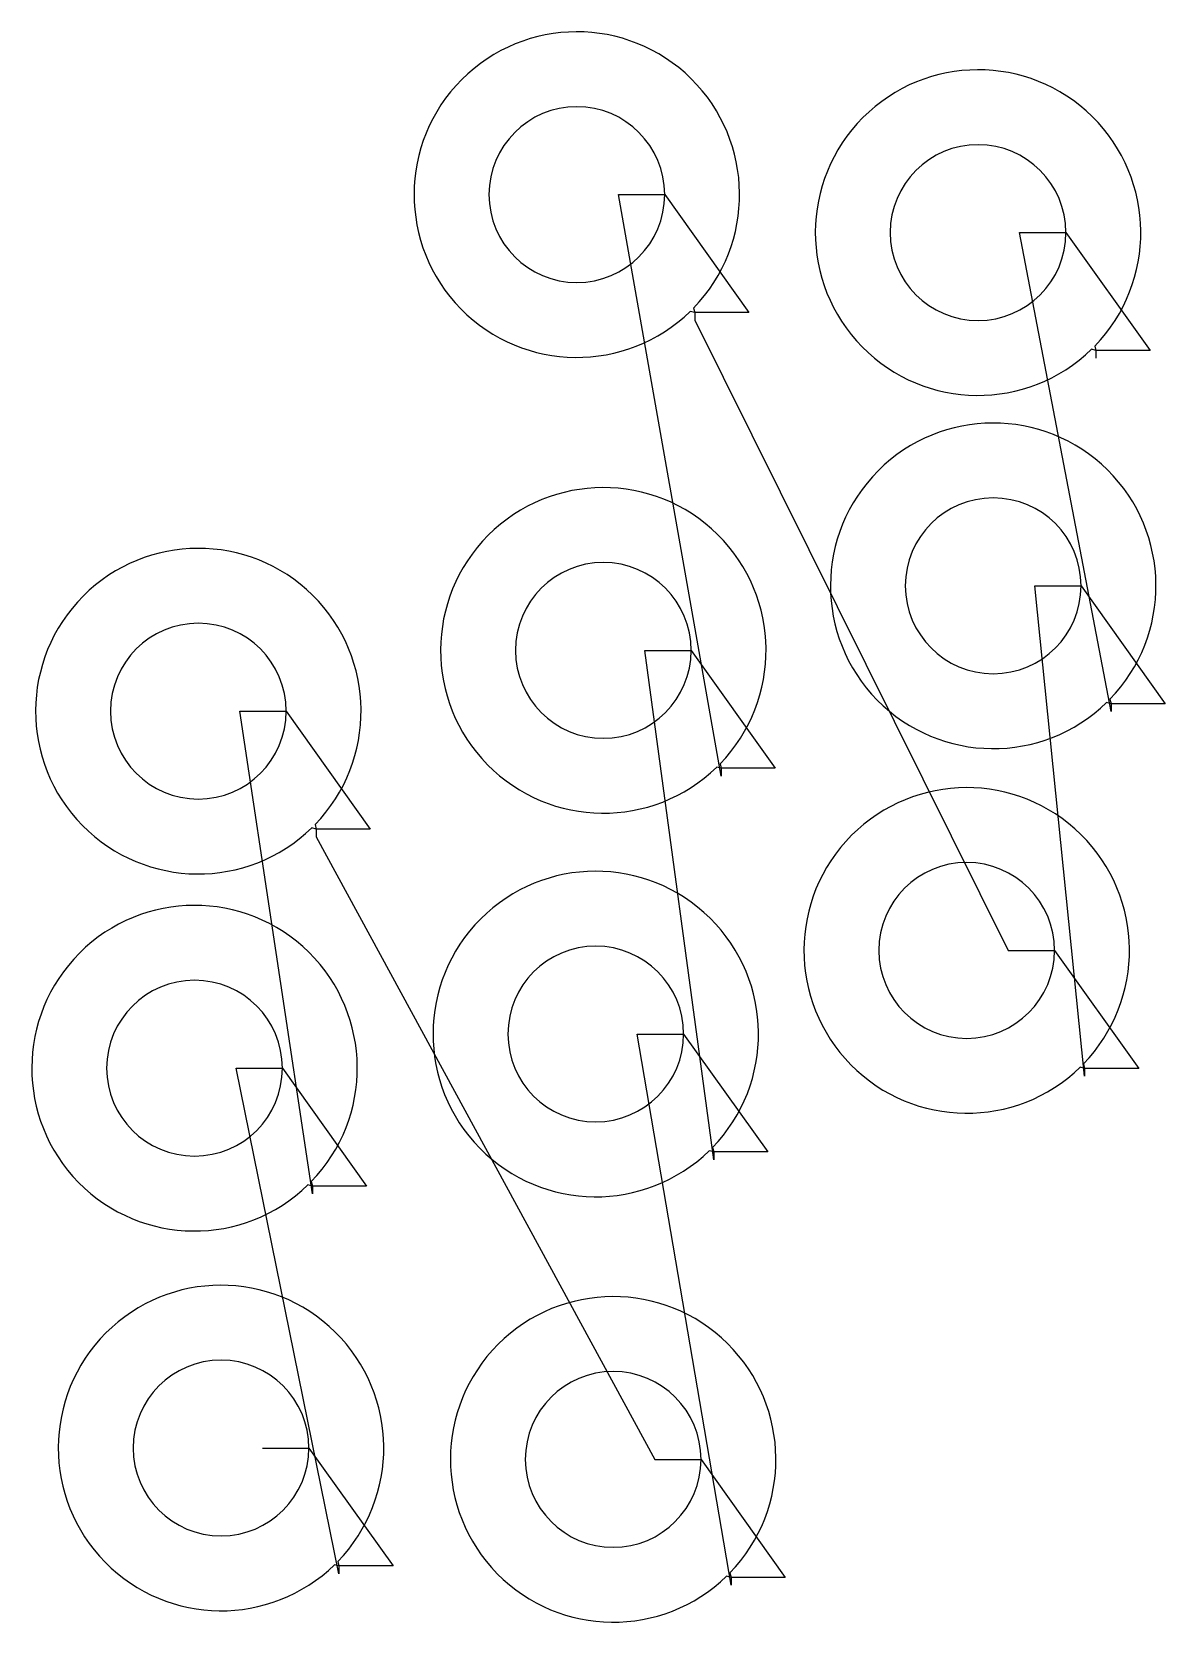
# Model space of a CAD drawing. Header units: metres. Extents: x 85 to 818, y 357 to 1386.
import ezdxf

# ---------------------------------------------------------------- set-up
doc = ezdxf.new("R2010")
doc.units = ezdxf.units.M

msp = doc.modelspace()

# ---------------------------------------------------------------- linework, layer by layer
at = {"layer": 'TOOL_0'}
for p, q in [((530.657, 904.254), (464.085, 1280.358)), ((464.085, 1280.358), (494.085, 1280.358)), ((494.085, 1280.358), (548.513, 1204.069)), ((782.916, 946.019), (723.69, 1255.79)), ((723.69, 1255.79), (753.69, 1255.79)), ((753.69, 1255.79), (808.119, 1179.501)), ((513.513, 1204.069), (510.613, 1204.846)), ((512.734, 1206.967), (513.513, 1204.069)), ((548.513, 1204.069), (513.513, 1204.069)), ((513.513, 1204.069), (513.513, 1199.069)), ((513.513, 1199.069), (716.343, 791.457)), ((773.119, 1179.501), (770.219, 1180.278)), ((772.34, 1182.399), (773.119, 1179.501)), ((808.119, 1179.501), (773.119, 1179.501)), ((773.119, 1179.501), (773.119, 1174.501)), ((765.772, 710.167), (733.487, 1027.309)), ((733.487, 1027.309), (763.487, 1027.309)), ((763.487, 1027.309), (817.916, 951.019)), ((525.759, 656.118), (481.228, 985.543)), ((481.228, 985.543), (511.228, 985.543)), ((511.228, 985.543), (565.657, 909.254)), ((782.916, 951.019), (780.016, 951.796)), ((782.137, 953.917), (782.916, 951.019)), ((817.916, 951.019), (782.916, 951.019)), ((782.916, 951.019), (782.916, 946.019)), ((266.153, 634.007), (219.173, 946.235)), ((219.173, 946.235), (249.173, 946.235)), ((249.173, 946.235), (303.602, 869.945)), ((530.657, 909.254), (527.757, 910.031)), ((529.878, 912.152), (530.657, 909.254)), ((565.657, 909.254), (530.657, 909.254)), ((530.657, 909.254), (530.657, 904.254)), ((268.602, 869.945), (265.702, 870.722)), ((267.823, 872.843), (268.602, 869.945)), ((303.602, 869.945), (268.602, 869.945)), ((268.602, 869.945), (268.602, 864.945)), ((268.602, 864.945), (487.596, 462.247)), ((716.343, 791.457), (746.343, 791.457)), ((746.343, 791.457), (800.772, 715.167)), ((537.025, 380.957), (476.33, 737.407)), ((476.33, 737.407), (506.33, 737.407)), ((506.33, 737.407), (560.759, 661.118)), ((283.297, 388.327), (216.724, 715.296)), ((216.724, 715.296), (246.724, 715.296)), ((246.724, 715.296), (301.153, 639.007)), ((765.772, 715.167), (762.872, 715.944)), ((764.993, 718.065), (765.772, 715.167)), ((800.772, 715.167), (765.772, 715.167)), ((765.772, 715.167), (765.772, 710.167)), ((525.759, 661.118), (522.859, 661.895)), ((524.98, 664.016), (525.759, 661.118)), ((560.759, 661.118), (525.759, 661.118)), ((525.759, 661.118), (525.759, 656.118)), ((266.153, 639.007), (263.253, 639.784)), ((265.374, 641.905), (266.153, 639.007)), ((301.153, 639.007), (266.153, 639.007)), ((266.153, 639.007), (266.153, 634.007)), ((233.868, 469.617), (263.868, 469.617)), ((263.868, 469.617), (318.297, 393.327)), ((487.596, 462.247), (517.596, 462.247)), ((517.596, 462.247), (572.025, 385.957)), ((283.297, 393.327), (280.397, 394.104)), ((282.518, 396.225), (283.297, 393.327)), ((318.297, 393.327), (283.297, 393.327)), ((283.297, 393.327), (283.297, 388.327)), ((537.025, 385.957), (534.125, 386.734)), ((536.246, 388.855), (537.025, 385.957)), ((572.025, 385.957), (537.025, 385.957)), ((537.025, 385.957), (537.025, 380.957))]:
    msp.add_line(p, q, dxfattribs=at)
for centre, radius, start, end in [((437.224, 1280.358), 105.3, 315.815317, 134.999615), ((696.83, 1255.79), 105.3, 315.815317, 134.999615), ((437.224, 1280.358), 105.3, 134.999615, 314.183144), ((437.225, 1280.358), 56.86, 0, 180), ((696.83, 1255.79), 105.3, 134.999615, 314.183144), ((696.83, 1255.79), 56.86, 0, 180), ((437.225, 1280.358), 56.86, 180, 0), ((696.83, 1255.79), 56.86, 180, 0), ((706.627, 1027.308), 105.3, 315.815317, 134.999615), ((706.627, 1027.308), 105.3, 134.999615, 314.183144), ((454.368, 985.543), 105.3, 315.815317, 134.999615), ((706.627, 1027.309), 56.86, 0, 180), ((454.368, 985.543), 105.3, 134.999615, 314.183144), ((192.313, 946.234), 105.3, 315.815317, 134.999615), ((454.368, 985.543), 56.86, 0, 180), ((192.313, 946.234), 105.3, 134.999615, 314.183144), ((706.627, 1027.309), 56.86, 180, 0), ((192.313, 946.235), 56.86, 0, 180), ((454.368, 985.543), 56.86, 180, 0), ((192.313, 946.235), 56.86, 180, 0), ((689.483, 791.456), 105.3, 315.815317, 134.999615), ((689.483, 791.456), 105.3, 134.999615, 314.183144), ((689.483, 791.457), 56.86, 0, 180), ((449.47, 737.407), 105.3, 315.815317, 134.999615), ((189.864, 715.296), 105.3, 315.815317, 134.999615), ((449.47, 737.407), 105.3, 134.999615, 314.183144), ((449.47, 737.407), 56.86, 0, 180), ((189.864, 715.296), 105.3, 134.999615, 314.183144), ((689.483, 791.457), 56.86, 180, 0), ((189.864, 715.296), 56.86, 0, 180), ((449.47, 737.407), 56.86, 180, 0), ((189.864, 715.296), 56.86, 180, 0), ((207.008, 469.616), 105.3, 315.815317, 134.999615), ((460.736, 462.246), 105.3, 315.815317, 134.999615), ((207.008, 469.616), 105.3, 134.999615, 314.183144), ((460.736, 462.246), 105.3, 134.999615, 314.183144), ((207.008, 469.617), 56.86, 0, 180), ((460.736, 462.247), 56.86, 0, 180), ((207.008, 469.617), 56.86, 180, 0), ((460.736, 462.247), 56.86, 180, 0)]:
    msp.add_arc(centre, radius, start, end, dxfattribs=at)

doc.saveas('drawing.dxf')
